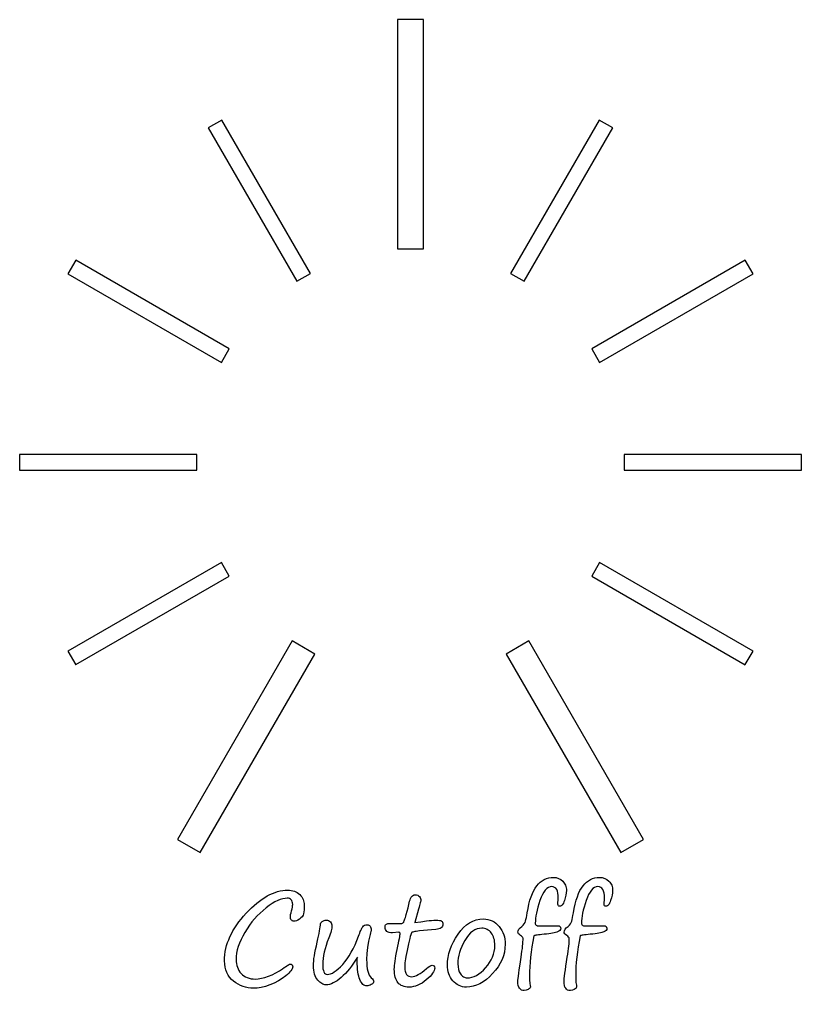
# Model space of a CAD drawing. Extents: x -1 to 112, y -130 to 138.
# Drawn here: x 93.65 to 109.65, y -28.88 to -9.01 of the extents above; entities that cross this region are included whole.
import ezdxf

# ---------------------------------------------------------------- set-up
doc = ezdxf.new("R2010")
doc.units = 0

msp = doc.modelspace()

# ---------------------------------------------------------------- linework, layer by layer
for p, q in [((101.915, -9.00687), (101.382, -9.00687)), ((101.382, -9.00687), (101.382, -13.7002)), ((101.915, -13.7002), (101.915, -9.00687)), ((97.7874, -11.0654), (97.510258, -11.225138)), ((99.6007, -14.206), (97.78742, -11.06543)), ((105.51, -11.0654), (103.69644, -14.20597)), ((105.787, -11.2251), (105.51014, -11.065362)), ((97.5102, -11.2251), (99.32348, -14.36595)), ((103.974, -14.366), (105.78728, -11.22515)), ((101.382, -13.7002), (101.915, -13.7002)), ((94.8006, -13.935), (94.64058, -14.21186)), ((97.9415, -15.7483), (94.80065, -13.93502)), ((108.497, -13.935), (105.35615, -15.74828)), ((108.657, -14.2119), (108.497262, -13.93504)), ((94.6406, -14.2119), (97.78145, -16.02546)), ((99.3235, -14.366), (99.600642, -14.20598)), ((103.697, -14.206), (103.974142, -14.36602)), ((105.516, -16.0255), (108.65657, -14.21194)), ((97.7815, -16.0255), (97.94152, -15.748358)), ((105.356, -15.7483), (105.51602, -16.025442)), ((93.6489, -17.9135), (93.6489, -18.2336)), ((97.2754, -17.9135), (93.6489, -17.9135)), ((97.2754, -18.2336), (97.2754, -17.9135)), ((106.022, -17.9135), (106.022, -18.2336)), ((109.649, -17.9135), (106.022, -17.9135)), ((109.649, -18.2336), (109.649, -17.9135)), ((93.6489, -18.2336), (97.2754, -18.2336)), ((106.022, -18.2336), (109.649, -18.2336)), ((97.7815, -20.1216), (94.64065, -21.93488)), ((97.9415, -20.3988), (97.78148, -20.121658)), ((105.516, -20.1216), (105.35598, -20.398742)), ((108.657, -21.9349), (105.51643, -20.12162)), ((94.8006, -22.212), (97.94145, -20.39872)), ((105.356, -20.3988), (108.49685, -22.21208)), ((99.2312, -21.7275), (96.88452, -25.79206)), ((99.6932, -21.9942), (99.231203, -21.7275)), ((104.067, -21.7275), (103.605003, -21.9942)), ((106.413, -25.792), (104.067, -21.7275)), ((94.6406, -21.9349), (94.80062, -22.212042)), ((97.3466, -26.0587), (99.69328, -21.99414)), ((103.605, -21.9942), (105.95168, -26.05876)), ((108.497, -22.212), (108.656738, -21.934858)), ((96.8846, -25.792), (97.346597, -26.0587)), ((105.951, -26.0587), (106.412997, -25.792)), ((104.344282, -26.633135), (104.386003, -26.609146)), ((104.386003, -26.609146), (104.429937, -26.590322)), ((104.429937, -26.590322), (104.476086, -26.577029)), ((104.476086, -26.577029), (104.52445, -26.568901)), ((104.52445, -26.568901), (104.5754, -26.566361)), ((104.575, -26.5663), (104.627795, -26.571098)), ((104.627795, -26.571098), (104.676899, -26.585491)), ((104.676899, -26.585491), (104.721205, -26.609113)), ((104.721205, -26.609113), (104.761814, -26.642712)), ((105.289285, -26.633135), (105.331006, -26.609146)), ((105.331006, -26.609146), (105.37494, -26.590322)), ((105.37494, -26.590322), (105.421089, -26.577029)), ((105.421089, -26.577029), (105.469453, -26.568901)), ((105.469453, -26.568901), (105.520403, -26.566361)), ((105.52, -26.5663), (105.572795, -26.571098)), ((105.572795, -26.571098), (105.621899, -26.585491)), ((105.621899, -26.585491), (105.666202, -26.609113)), ((105.666202, -26.609113), (105.706814, -26.642712)), ((99.035052, -26.833591), (99.086741, -26.828059)), ((99.086741, -26.828059), (99.138057, -26.826084)), ((99.1379, -26.8262), (99.17519, -26.827611)), ((99.17519, -26.827611), (99.210634, -26.831675)), ((104.170761, -26.835827), (104.200665, -26.783398)), ((104.200665, -26.783398), (104.233155, -26.737249)), ((104.233155, -26.737249), (104.26786, -26.697007)), ((104.26786, -26.697007), (104.30478, -26.662303)), ((104.30478, -26.662303), (104.344282, -26.633135)), ((104.405721, -26.826189), (104.376186, -26.866433)), ((104.436734, -26.795178), (104.405721, -26.826189)), ((104.469223, -26.773024), (104.436734, -26.795178)), ((104.503189, -26.759731), (104.469223, -26.773024)), ((104.539, -26.7553), (104.503189, -26.759731)), ((104.569989, -26.758998), (104.538236, -26.755301)), ((104.597308, -26.770457), (104.569989, -26.758998)), ((104.620196, -26.788914), (104.597308, -26.770457)), ((104.639387, -26.815132), (104.620196, -26.788914)), ((104.654148, -26.849098), (104.639387, -26.815132)), ((104.761814, -26.642712), (104.779904, -26.66227)), ((104.779904, -26.66227), (104.795398, -26.682956)), ((104.795398, -26.682956), (104.808691, -26.705111)), ((104.808691, -26.705111), (104.819387, -26.727999)), ((104.819387, -26.727999), (104.827882, -26.752355)), ((104.827882, -26.752355), (104.833781, -26.777839)), ((104.833781, -26.777839), (104.837478, -26.804425)), ((104.837478, -26.804425), (104.838607, -26.832111)), ((105.115761, -26.835827), (105.145668, -26.783398)), ((105.145668, -26.783398), (105.178158, -26.737249)), ((105.178158, -26.737249), (105.212862, -26.697007)), ((105.212862, -26.697007), (105.249783, -26.662303)), ((105.249783, -26.662303), (105.289285, -26.633135)), ((105.350721, -26.826189), (105.321183, -26.866433)), ((105.381734, -26.795178), (105.350721, -26.826189)), ((105.414223, -26.773024), (105.381734, -26.795178)), ((105.448189, -26.759731), (105.414223, -26.773024)), ((105.484, -26.7553), (105.448189, -26.759731)), ((105.514989, -26.758998), (105.483236, -26.755301)), ((105.542308, -26.770457), (105.514989, -26.758998)), ((105.565196, -26.788914), (105.542308, -26.770457)), ((105.584387, -26.815132), (105.565196, -26.788914)), ((105.599148, -26.849098), (105.584387, -26.815132)), ((105.706814, -26.642712), (105.724904, -26.66227)), ((105.724904, -26.66227), (105.740398, -26.682956)), ((105.740398, -26.682956), (105.753691, -26.705111)), ((105.753691, -26.705111), (105.764387, -26.727999)), ((105.764387, -26.727999), (105.772882, -26.752355)), ((105.772882, -26.752355), (105.778781, -26.777839)), ((105.778781, -26.777839), (105.782478, -26.804425)), ((105.782478, -26.804425), (105.783607, -26.832111)), ((98.559525, -27.049954), (98.613429, -27.011188)), ((98.613429, -27.011188), (98.666961, -26.976116)), ((98.666961, -26.976116), (98.720126, -26.944363)), ((98.720126, -26.944363), (98.773291, -26.916677)), ((98.773291, -26.916677), (98.826086, -26.892688)), ((98.826086, -26.892688), (98.878882, -26.872368)), ((98.878882, -26.872368), (98.931307, -26.855745)), ((98.931307, -26.855745), (98.983363, -26.842819)), ((98.984359, -27.019286), (98.931933, -27.041073)), ((98.983363, -26.842819), (99.035052, -26.833591)), ((99.034199, -27.003792), (98.984359, -27.019286)), ((99.081827, -26.994563), (99.034199, -27.003792)), ((99.1265, -26.9916), (99.081827, -26.994563)), ((99.152538, -26.993446), (99.126319, -26.99147)), ((99.175426, -26.999344), (99.152538, -26.993446)), ((99.194617, -27.009307), (99.175426, -26.999344)), ((99.210506, -27.023333), (99.194617, -27.009307)), ((99.222698, -27.041057), (99.210506, -27.023333)), ((99.210634, -26.831675), (99.24423, -26.839069)), ((99.24423, -26.839069), (99.27598, -26.849032)), ((99.27598, -26.849032), (99.305517, -26.861958)), ((99.305517, -26.861958), (99.333203, -26.877452)), ((99.333203, -26.877452), (99.359055, -26.896276)), ((99.359055, -26.896276), (99.383044, -26.917696)), ((99.383044, -26.917696), (99.404464, -26.940951)), ((99.404464, -26.940951), (99.423289, -26.965307)), ((99.423289, -26.965307), (99.439178, -26.990792)), ((99.439178, -26.990792), (99.452104, -27.016643)), ((99.452104, -27.016643), (99.462066, -27.043962)), ((101.631, -27.054), (101.639495, -27.02262)), ((101.639495, -27.02262), (101.649457, -26.995667)), ((101.649457, -26.995667), (101.661649, -26.972779)), ((101.661649, -26.972779), (101.675309, -26.953955)), ((101.675309, -26.953955), (101.690803, -26.939562)), ((101.690803, -26.939562), (101.70816, -26.929233)), ((101.70816, -26.929233), (101.727351, -26.922967)), ((101.727351, -26.922967), (101.748404, -26.920709)), ((101.748, -26.9207), (101.773485, -26.92324)), ((101.773485, -26.92324), (101.795639, -26.930267)), ((101.795639, -26.930267), (101.815197, -26.942459)), ((101.815197, -26.942459), (101.831453, -26.959449)), ((101.831453, -26.959449), (101.844379, -26.97864)), ((101.844379, -26.97864), (101.853974, -26.996731)), ((101.853974, -26.996731), (101.859506, -27.014821)), ((101.859506, -27.014821), (101.861481, -27.031811)), ((104.093235, -27.034824), (104.116857, -26.961723)), ((104.116857, -26.961723), (104.142708, -26.895635)), ((104.142708, -26.895635), (104.170761, -26.835827)), ((104.321915, -26.97313), (104.297192, -27.039585)), ((104.348133, -26.915168), (104.321915, -26.97313)), ((104.376186, -26.866433), (104.348133, -26.915168)), ((104.664477, -26.890449), (104.654148, -26.849098)), ((104.664, -27.1159), (104.673031, -26.995391)), ((104.670742, -26.939183), (104.664477, -26.890449)), ((104.673, -26.9953), (104.670742, -26.939183)), ((104.815773, -26.983842), (104.797683, -27.040699)), ((104.828699, -26.930308), (104.815773, -26.983842)), ((104.83646, -26.879728), (104.828699, -26.930308)), ((104.839, -26.8321), (104.83646, -26.879728)), ((105.038235, -27.034824), (105.061857, -26.961723)), ((105.061857, -26.961723), (105.087708, -26.895635)), ((105.087708, -26.895635), (105.115761, -26.835827)), ((105.266912, -26.97313), (105.242189, -27.039585)), ((105.29313, -26.915168), (105.266912, -26.97313)), ((105.321183, -26.866433), (105.29313, -26.915168)), ((105.609477, -26.890449), (105.599148, -26.849098)), ((105.609, -27.1159), (105.618031, -26.995391)), ((105.615742, -26.939183), (105.609477, -26.890449)), ((105.618, -26.9953), (105.615742, -26.939183)), ((105.760773, -26.983842), (105.742683, -27.040699)), ((105.773699, -26.930308), (105.760773, -26.983842)), ((105.78146, -26.879728), (105.773699, -26.930308)), ((105.784, -26.8321), (105.78146, -26.879728)), ((98.341328, -27.242308), (98.396338, -27.188773)), ((98.396338, -27.188773), (98.450979, -27.138563)), ((98.450979, -27.138563), (98.505253, -27.092411)), ((98.505253, -27.092411), (98.559525, -27.049954)), ((98.695646, -27.189119), (98.632882, -27.240068)), ((98.758409, -27.14297), (98.695646, -27.189119)), ((98.818957, -27.102725), (98.758409, -27.14297)), ((98.876553, -27.068759), (98.818957, -27.102725)), ((98.931933, -27.041073), (98.876553, -27.068759)), ((99.2151, -27.2523), (99.225429, -27.210209)), ((99.23156, -27.062844), (99.222698, -27.041057)), ((99.225429, -27.210209), (99.232824, -27.174028)), ((99.236724, -27.088696), (99.23156, -27.062844)), ((99.232824, -27.174028), (99.237254, -27.143385)), ((99.2387, -27.1186), (99.236724, -27.088696)), ((99.237254, -27.143385), (99.238666, -27.118634)), ((99.462066, -27.043962), (99.469093, -27.072015)), ((99.469093, -27.072015), (99.473524, -27.101183)), ((99.474153, -27.184735), (99.471613, -27.23236)), ((99.473524, -27.101183), (99.474935, -27.131087)), ((99.475, -27.1312), (99.474153, -27.184735)), ((101.562507, -27.325738), (101.598688, -27.188764)), ((101.598688, -27.188764), (101.630807, -27.054006)), ((101.813, -27.2164), (101.73426, -27.487898)), ((101.823549, -27.177297), (101.812119, -27.21643)), ((101.833512, -27.142592), (101.823549, -27.177297)), ((101.84164, -27.112318), (101.833512, -27.142592)), ((101.848667, -27.086833), (101.84164, -27.112318)), ((101.853832, -27.066146), (101.848667, -27.086833)), ((101.857896, -27.050286), (101.853832, -27.066146)), ((101.860153, -27.038827), (101.857896, -27.050286)), ((101.861, -27.0318), (101.860153, -27.038827)), ((104.036, -27.294), (104.05299, -27.200963)), ((104.05299, -27.200963), (104.072181, -27.114202)), ((104.072181, -27.114202), (104.093235, -27.034824)), ((104.255113, -27.175083), (104.238857, -27.237846)), ((104.274671, -27.108995), (104.255113, -27.175083)), ((104.297192, -27.039585), (104.274671, -27.108995)), ((104.667057, -27.13414), (104.664517, -27.11605)), ((104.674451, -27.146699), (104.667057, -27.13414)), ((104.686643, -27.15446), (104.674451, -27.146699)), ((104.704, -27.157), (104.686643, -27.15446)), ((104.717221, -27.15514), (104.704295, -27.157115)), ((104.72978, -27.149608), (104.717221, -27.15514)), ((104.741972, -27.140747), (104.72978, -27.149608)), ((104.753797, -27.127821), (104.741972, -27.140747)), ((104.765227, -27.111565), (104.753797, -27.127821)), ((104.776657, -27.09164), (104.765227, -27.111565)), ((104.787353, -27.068018), (104.776657, -27.09164)), ((104.797683, -27.040699), (104.787353, -27.068018)), ((104.981, -27.294), (104.99799, -27.200963)), ((104.99799, -27.200963), (105.017181, -27.114202)), ((105.017181, -27.114202), (105.038235, -27.034824)), ((105.20011, -27.175083), (105.183854, -27.237846)), ((105.219668, -27.108995), (105.20011, -27.175083)), ((105.242189, -27.039585), (105.219668, -27.108995)), ((105.612057, -27.13414), (105.609517, -27.11605)), ((105.619451, -27.146699), (105.612057, -27.13414)), ((105.631643, -27.15446), (105.619451, -27.146699)), ((105.649, -27.157), (105.631643, -27.15446)), ((105.662193, -27.15514), (105.649267, -27.157115)), ((105.674752, -27.149608), (105.662193, -27.15514)), ((105.686944, -27.140747), (105.674752, -27.149608)), ((105.698769, -27.127821), (105.686944, -27.140747)), ((105.710227, -27.111565), (105.698769, -27.127821)), ((105.721657, -27.09164), (105.710227, -27.111565)), ((105.732353, -27.068018), (105.721657, -27.09164)), ((105.742683, -27.040699), (105.732353, -27.068018)), ((98.136423, -27.477856), (98.182942, -27.418044)), ((98.182942, -27.418044), (98.232785, -27.358603)), ((98.232785, -27.358603), (98.286317, -27.299531)), ((98.286317, -27.299531), (98.341328, -27.242308)), ((98.458622, -27.41322), (98.405087, -27.477462)), ((98.513999, -27.352302), (98.458622, -27.41322)), ((98.572334, -27.294339), (98.513999, -27.352302)), ((98.632882, -27.240068), (98.572334, -27.294339)), ((99.1914, -27.3719), (99.192811, -27.353443)), ((99.192909, -27.39229), (99.191498, -27.37197)), ((99.192811, -27.353443), (99.197242, -27.327591)), ((99.196973, -27.410013), (99.192909, -27.39229)), ((99.204001, -27.425874), (99.196973, -27.410013)), ((99.197242, -27.327591), (99.204636, -27.293623)), ((99.213596, -27.439534), (99.204001, -27.425874)), ((99.204636, -27.293623), (99.214966, -27.252275)), ((99.377492, -27.419541), (99.344636, -27.439099)), ((99.408875, -27.395919), (99.377492, -27.419541)), ((99.433231, -27.369333), (99.408875, -27.395919)), ((99.450588, -27.340905), (99.433231, -27.369333)), ((99.460917, -27.309522), (99.450588, -27.340905)), ((99.467182, -27.273711), (99.460917, -27.309522)), ((99.471613, -27.23236), (99.467182, -27.273711)), ((101.528894, -27.435031), (101.536288, -27.412876)), ((101.536288, -27.412876), (101.544416, -27.387392)), ((101.544416, -27.387392), (101.553278, -27.358224)), ((101.553278, -27.358224), (101.562507, -27.325738)), ((102.993504, -27.4365), (103.064759, -27.42174)), ((103.064759, -27.42174), (103.138966, -27.416942)), ((103.139, -27.4169), (103.187734, -27.419158)), ((103.187734, -27.419158), (103.233886, -27.426552)), ((103.233886, -27.426552), (103.277819, -27.438377)), ((104.003059, -27.459746), (104.010453, -27.426887)), ((104.010453, -27.426887), (104.018581, -27.388491)), ((104.018581, -27.388491), (104.027076, -27.344185)), ((104.027076, -27.344185), (104.035938, -27.293975)), ((104.207107, -27.4062), (104.202676, -27.455674)), ((104.214868, -27.353405), (104.207107, -27.4062)), ((104.225197, -27.296918), (104.214868, -27.353405)), ((104.238857, -27.237846), (104.225197, -27.296918)), ((104.948059, -27.459746), (104.955453, -27.426887)), ((104.955453, -27.426887), (104.963581, -27.388491)), ((104.963581, -27.388491), (104.972076, -27.344185)), ((104.972076, -27.344185), (104.980938, -27.293975)), ((105.152104, -27.4062), (105.147673, -27.455674)), ((105.159865, -27.353405), (105.152104, -27.4062)), ((105.170195, -27.296918), (105.159865, -27.353405)), ((105.183854, -27.237846), (105.170195, -27.296918)), ((98.017173, -27.658023), (98.053354, -27.597845)), ((98.053354, -27.597845), (98.093229, -27.537664)), ((98.093229, -27.537664), (98.136423, -27.477856)), ((98.306143, -27.615912), (98.259991, -27.690119)), ((98.354507, -27.545026), (98.306143, -27.615912)), ((98.405087, -27.477462), (98.354507, -27.545026)), ((99.225421, -27.45023), (99.213596, -27.439534)), ((99.23798, -27.457991), (99.225421, -27.45023)), ((99.25164, -27.462789), (99.23798, -27.457991)), ((99.2664, -27.4642), (99.25164, -27.462789)), ((99.28888, -27.461253), (99.266359, -27.464216)), ((99.315099, -27.453125), (99.28888, -27.461253)), ((99.344636, -27.439099), (99.315099, -27.453125)), ((99.789545, -27.662414), (99.796572, -27.618477)), ((99.796572, -27.618477), (99.801737, -27.578975)), ((99.801737, -27.578975), (99.8047, -27.54464)), ((99.8047, -27.54464), (99.805829, -27.515472)), ((99.8058, -27.5155), (99.815762, -27.497777)), ((99.815762, -27.497777), (99.827192, -27.482649)), ((99.827192, -27.482649), (99.839751, -27.469724)), ((99.839751, -27.469724), (99.853778, -27.459394)), ((99.853778, -27.459394), (99.869272, -27.451266)), ((99.869272, -27.451266), (99.885895, -27.445368)), ((99.885895, -27.445368), (99.903985, -27.441671)), ((99.903985, -27.441671), (99.923176, -27.440542)), ((99.9232, -27.4405), (99.949051, -27.442758)), ((99.949051, -27.442758), (99.97194, -27.449785)), ((99.97194, -27.449785), (99.99226, -27.46161)), ((99.99226, -27.46161), (100.009616, -27.477866)), ((100.009616, -27.477866), (100.02401, -27.496324)), ((100.02401, -27.496324), (100.033972, -27.515515)), ((100.037908, -27.60334), (100.032743, -27.631026)), ((100.033972, -27.515515), (100.040237, -27.534706)), ((100.040871, -27.577855), (100.037908, -27.60334)), ((100.040237, -27.534706), (100.042213, -27.554631)), ((100.042, -27.5546), (100.040871, -27.577855)), ((100.643968, -27.627005), (100.653564, -27.607814)), ((100.653564, -27.607814), (100.662793, -27.591925)), ((100.662793, -27.591925), (100.671287, -27.579366)), ((100.671287, -27.579366), (100.689378, -27.559808)), ((100.689378, -27.559808), (100.710432, -27.546148)), ((100.710432, -27.546148), (100.734054, -27.537653)), ((100.734054, -27.537653), (100.760639, -27.535113)), ((100.761, -27.5351), (100.780925, -27.537076)), ((100.780925, -27.537076), (100.797915, -27.54224)), ((100.797915, -27.54224), (100.812675, -27.550735)), ((100.812675, -27.550735), (100.8245, -27.562927)), ((100.8245, -27.562927), (100.833729, -27.578788)), ((100.833729, -27.578788), (100.840389, -27.597612)), ((100.840389, -27.597612), (100.844086, -27.620133)), ((100.844086, -27.620133), (100.845497, -27.646352)), ((101.129, -27.5801), (101.130129, -27.563844)), ((101.131958, -27.608072), (101.129418, -27.580019)), ((101.130129, -27.563844), (101.133459, -27.550185)), ((101.138985, -27.632795), (101.131958, -27.608072)), ((101.133459, -27.550185), (101.139358, -27.538359)), ((101.139358, -27.538359), (101.147486, -27.528397)), ((101.147486, -27.528397), (101.157448, -27.521003)), ((101.157448, -27.521003), (101.170007, -27.515838)), ((101.170007, -27.515838), (101.185134, -27.512508)), ((101.185134, -27.512508), (101.202124, -27.511379)), ((101.202, -27.5113), (101.458, -27.5113)), ((101.458, -27.5114), (101.470559, -27.509989)), ((101.470559, -27.509989), (101.482751, -27.505558)), ((101.482751, -27.505558), (101.493814, -27.497797)), ((101.493814, -27.497797), (101.504143, -27.487468)), ((101.504143, -27.487468), (101.509308, -27.479706)), ((101.509308, -27.479706), (101.515206, -27.468248)), ((101.515206, -27.468248), (101.521867, -27.453488)), ((101.521867, -27.453488), (101.528894, -27.435031)), ((101.734, -27.4878), (101.859527, -27.473407)), ((101.859527, -27.473407), (101.976931, -27.456784)), ((101.977, -27.4568), (102.031271, -27.449773)), ((102.031271, -27.449773), (102.080375, -27.444608)), ((102.080375, -27.444608), (102.125048, -27.441645)), ((102.125048, -27.441645), (102.164923, -27.440516)), ((102.165, -27.4405), (102.208194, -27.441629)), ((102.201813, -27.625941), (102.168587, -27.629638)), ((102.230611, -27.619281), (102.201813, -27.625941)), ((102.208194, -27.441629), (102.242899, -27.444959)), ((102.2546, -27.610052), (102.230611, -27.619281)), ((102.242899, -27.444959), (102.268383, -27.450491)), ((102.274525, -27.597493), (102.2546, -27.610052)), ((102.268383, -27.450491), (102.285373, -27.458252)), ((102.290019, -27.582366), (102.274525, -27.597493)), ((102.285373, -27.458252), (102.296465, -27.468581)), ((102.301082, -27.564276), (102.290019, -27.582366)), ((102.296465, -27.468581), (102.304226, -27.482241)), ((102.307742, -27.543589), (102.301082, -27.564276)), ((102.304226, -27.482241), (102.309023, -27.49923)), ((102.31, -27.5196), (102.307742, -27.543589)), ((102.309023, -27.49923), (102.310435, -27.51955)), ((102.676362, -27.655792), (102.734325, -27.592289)), ((102.734325, -27.592289), (102.795243, -27.538758)), ((102.795243, -27.538758), (102.858745, -27.494821)), ((102.858745, -27.494821), (102.924833, -27.460856)), ((102.924833, -27.460856), (102.993504, -27.4365)), ((103.010902, -27.621394), (102.964753, -27.640952)), ((103.058529, -27.609964), (103.010902, -27.621394)), ((103.108, -27.6059), (103.058529, -27.609964)), ((103.138034, -27.607404), (103.108497, -27.605993)), ((103.166087, -27.611835), (103.138034, -27.607404)), ((103.192672, -27.619596), (103.166087, -27.611835)), ((103.21779, -27.629925), (103.192672, -27.619596)), ((103.277819, -27.438377), (103.319537, -27.455367)), ((103.319537, -27.455367), (103.358673, -27.476787)), ((103.358673, -27.476787), (103.395594, -27.503006)), ((103.395594, -27.503006), (103.430298, -27.534389)), ((103.430298, -27.534389), (103.462418, -27.5702)), ((103.462418, -27.5702), (103.491586, -27.609336)), ((103.491586, -27.609336), (103.516703, -27.650317)), ((103.866292, -27.628453), (103.89141, -27.598918)), ((103.89141, -27.598918), (103.926481, -27.568275)), ((103.927, -27.5683), (103.955053, -27.543182)), ((103.955053, -27.543182), (103.97684, -27.516597)), ((103.97684, -27.516597), (103.993096, -27.488911)), ((103.993096, -27.488911), (104.003059, -27.459746)), ((104.201, -27.5018), (104.202129, -27.515093)), ((104.202676, -27.455674), (104.201265, -27.501822)), ((104.202129, -27.515093), (104.205826, -27.526551)), ((104.205826, -27.526551), (104.211724, -27.536513)), ((104.211724, -27.536513), (104.219852, -27.544274)), ((104.219852, -27.544274), (104.230549, -27.55054)), ((104.230549, -27.55054), (104.243474, -27.554971)), ((104.243474, -27.554971), (104.258602, -27.557934)), ((104.258602, -27.557934), (104.276325, -27.558781)), ((104.276, -27.5587), (104.353899, -27.5587)), ((104.353899, -27.5587), (104.422939, -27.5587)), ((104.422939, -27.5587), (104.483856, -27.558418)), ((104.483856, -27.558418), (104.536652, -27.558136)), ((104.536652, -27.558136), (104.580588, -27.557853)), ((104.580588, -27.557853), (104.616029, -27.557571)), ((104.616029, -27.557571), (104.643349, -27.557289)), ((104.643349, -27.557289), (104.662173, -27.556442)), ((104.662173, -27.556442), (104.687657, -27.5587)), ((104.687657, -27.5587), (104.706115, -27.567195)), ((104.706115, -27.567195), (104.716811, -27.583056)), ((104.716811, -27.583056), (104.720508, -27.60521)), ((104.721, -27.6048), (104.716936, -27.628789)), ((104.811292, -27.628453), (104.83641, -27.598918)), ((104.83641, -27.598918), (104.871481, -27.568275)), ((104.872, -27.5683), (104.900053, -27.543182)), ((104.900053, -27.543182), (104.92184, -27.516597)), ((104.92184, -27.516597), (104.938096, -27.488911)), ((104.938096, -27.488911), (104.948059, -27.459746)), ((105.146, -27.5018), (105.147129, -27.515093)), ((105.147673, -27.455674), (105.146262, -27.501822)), ((105.147129, -27.515093), (105.150826, -27.526551)), ((105.150826, -27.526551), (105.156724, -27.536513)), ((105.156724, -27.536513), (105.164852, -27.544274)), ((105.164852, -27.544274), (105.175549, -27.55054)), ((105.175549, -27.55054), (105.188474, -27.554971)), ((105.188474, -27.554971), (105.203602, -27.557934)), ((105.203602, -27.557934), (105.221325, -27.558781)), ((105.221, -27.5587), (105.298899, -27.5587)), ((105.298899, -27.5587), (105.367939, -27.5587)), ((105.367939, -27.5587), (105.428856, -27.558418)), ((105.428856, -27.558418), (105.481652, -27.558136)), ((105.481652, -27.558136), (105.525588, -27.557853)), ((105.525588, -27.557853), (105.561029, -27.557571)), ((105.561029, -27.557571), (105.588349, -27.557289)), ((105.588349, -27.557289), (105.607173, -27.556442)), ((105.607173, -27.556442), (105.632657, -27.5587)), ((105.632657, -27.5587), (105.651115, -27.567195)), ((105.651115, -27.567195), (105.661811, -27.583056)), ((105.661811, -27.583056), (105.665508, -27.60521)), ((105.666, -27.6048), (105.661936, -27.628789)), ((97.929295, -27.840037), (97.955146, -27.779119)), ((97.955146, -27.779119), (97.984314, -27.718571)), ((97.984314, -27.718571), (98.017173, -27.658023)), ((98.217903, -27.765066), (98.181722, -27.838907)), ((98.259991, -27.690119), (98.217903, -27.765066)), ((99.7412, -27.8891), (99.756327, -27.824861)), ((99.756327, -27.824861), (99.76962, -27.765789)), ((99.76962, -27.765789), (99.780683, -27.711884)), ((99.780683, -27.711884), (99.789545, -27.662414)), ((99.9767, -27.8046), (99.947532, -27.881762)), ((99.991764, -27.765044), (99.976637, -27.80455)), ((100.005057, -27.728124), (99.991764, -27.765044)), ((100.016487, -27.693422), (100.005057, -27.728124)), ((100.025716, -27.66093), (100.016487, -27.693422)), ((100.032743, -27.631026), (100.025716, -27.66093)), ((100.551533, -27.860342), (100.586235, -27.770996)), ((100.586, -27.771), (100.598926, -27.735928)), ((100.598926, -27.735928), (100.611118, -27.703806)), ((100.611118, -27.703806), (100.622576, -27.675011)), ((100.622576, -27.675011), (100.633639, -27.649526)), ((100.633639, -27.649526), (100.643968, -27.627005)), ((100.823, -27.7359), (100.79162, -27.869179)), ((100.832131, -27.701572), (100.822168, -27.735907)), ((100.839525, -27.675354), (100.832131, -27.701572)), ((100.843589, -27.656896), (100.839525, -27.675354)), ((100.845, -27.6462), (100.843589, -27.656896)), ((101.151177, -27.653482), (101.138985, -27.632795)), ((101.1678, -27.670105), (101.151177, -27.653482)), ((101.189587, -27.683397), (101.1678, -27.670105)), ((101.215806, -27.692993), (101.189587, -27.683397)), ((101.247186, -27.698524), (101.215806, -27.692993)), ((101.283, -27.7005), (101.247186, -27.698524)), ((101.407, -27.6891), (101.282258, -27.700389)), ((101.419631, -27.69011), (101.407072, -27.688981)), ((101.413447, -27.86293), (101.421942, -27.818257)), ((101.42886, -27.693807), (101.419631, -27.69011)), ((101.421942, -27.818257), (101.428207, -27.7806)), ((101.428207, -27.7806), (101.432638, -27.749587)), ((101.434024, -27.699705), (101.42886, -27.693807)), ((101.432638, -27.749587), (101.435601, -27.725598)), ((101.436, -27.7082), (101.434024, -27.699705)), ((101.435601, -27.725598), (101.436448, -27.708241)), ((101.635143, -27.817916), (101.623318, -27.868495)), ((101.645473, -27.776197), (101.635143, -27.817916)), ((101.653967, -27.742969), (101.645473, -27.776197)), ((101.660995, -27.718218), (101.653967, -27.742969)), ((101.666526, -27.702357), (101.660995, -27.718218)), ((101.670223, -27.694596), (101.666526, -27.702357)), ((101.675388, -27.691266), (101.670223, -27.694596)), ((101.684984, -27.687568), (101.675388, -27.691266)), ((101.69901, -27.683504), (101.684984, -27.687568)), ((101.7171, -27.67944), (101.69901, -27.683504)), ((101.739989, -27.675376), (101.7171, -27.67944)), ((101.766941, -27.670946), (101.739989, -27.675376)), ((101.798694, -27.666148), (101.766941, -27.670946)), ((101.834505, -27.66135), (101.798694, -27.666148)), ((101.912776, -27.651754), (101.834505, -27.66135)), ((101.994736, -27.64326), (101.912776, -27.651754)), ((102.080021, -27.635865), (101.994736, -27.64326)), ((102.169, -27.6296), (102.080021, -27.635865)), ((102.526468, -27.885433), (102.570402, -27.806795)), ((102.570402, -27.806795), (102.620982, -27.728893)), ((102.620982, -27.728893), (102.676362, -27.655792)), ((102.798614, -27.79712), (102.761694, -27.855825)), ((102.837747, -27.74654), (102.798614, -27.79712)), ((102.878359, -27.703346), (102.837747, -27.74654)), ((102.920816, -27.668271), (102.878359, -27.703346)), ((102.964753, -27.640952), (102.920816, -27.668271)), ((103.241045, -27.643584), (103.21779, -27.629925)), ((103.262833, -27.660207), (103.241045, -27.643584)), ((103.283153, -27.680132), (103.262833, -27.660207)), ((103.301977, -27.702654), (103.283153, -27.680132)), ((103.318967, -27.727771), (103.301977, -27.702654)), ((103.33336, -27.754724), (103.318967, -27.727771)), ((103.345919, -27.783522), (103.33336, -27.754724)), ((103.355881, -27.814165), (103.345919, -27.783522)), ((103.364009, -27.846655), (103.355881, -27.814165)), ((103.516703, -27.650317), (103.538124, -27.693144)), ((103.538124, -27.693144), (103.555481, -27.737817)), ((103.555481, -27.737817), (103.56914, -27.784336)), ((103.56914, -27.784336), (103.578736, -27.8327)), ((103.846, -27.6842), (103.851165, -27.656881)), ((103.849793, -27.701197), (103.846462, -27.684207)), ((103.859755, -27.718187), (103.849793, -27.701197)), ((103.851165, -27.656881), (103.866292, -27.628453)), ((103.876745, -27.735543), (103.859755, -27.718187)), ((103.9, -27.7529), (103.876745, -27.735543)), ((103.922451, -27.770255), (103.899563, -27.752898)), ((103.939074, -27.785749), (103.922451, -27.770255)), ((103.94867, -27.799408), (103.939074, -27.785749)), ((103.952, -27.8116), (103.94867, -27.799408)), ((103.952019, -27.846306), (103.952866, -27.811601)), ((104.174, -27.7603), (104.152579, -27.874749)), ((104.18349, -27.75738), (104.174995, -27.760344)), ((104.196782, -27.75405), (104.18349, -27.75738)), ((104.21524, -27.75072), (104.196782, -27.75405)), ((104.238495, -27.747023), (104.21524, -27.75072)), ((104.266548, -27.742959), (104.238495, -27.747023)), ((104.299777, -27.738895), (104.266548, -27.742959)), ((104.337803, -27.734831), (104.299777, -27.738895)), ((104.381, -27.7304), (104.337803, -27.734831)), ((104.431895, -27.725083), (104.380945, -27.730248)), ((104.478413, -27.719552), (104.431895, -27.725083)), ((104.519764, -27.713653), (104.478413, -27.719552)), ((104.556685, -27.707755), (104.519764, -27.713653)), ((104.589174, -27.701856), (104.556685, -27.707755)), ((104.616493, -27.695591), (104.589174, -27.701856)), ((104.639381, -27.689326), (104.616493, -27.695591)), ((104.657472, -27.682693), (104.639381, -27.689326)), ((104.685158, -27.667566), (104.657472, -27.682693)), ((104.705111, -27.649843), (104.685158, -27.667566)), ((104.716936, -27.628789), (104.705111, -27.649843)), ((104.791, -27.6842), (104.796165, -27.656881)), ((104.794793, -27.701197), (104.791462, -27.684207)), ((104.804755, -27.718187), (104.794793, -27.701197)), ((104.796165, -27.656881), (104.811292, -27.628453)), ((104.821745, -27.735543), (104.804755, -27.718187)), ((104.845, -27.7529), (104.821745, -27.735543)), ((104.867451, -27.770255), (104.844563, -27.752898)), ((104.884074, -27.785749), (104.867451, -27.770255)), ((104.89367, -27.799408), (104.884074, -27.785749)), ((104.897, -27.8116), (104.89367, -27.799408)), ((104.897019, -27.846306), (104.897866, -27.811601)), ((105.12, -27.7603), (105.098579, -27.874749)), ((105.12849, -27.75738), (105.119995, -27.760344)), ((105.141782, -27.75405), (105.12849, -27.75738)), ((105.16024, -27.75072), (105.141782, -27.75405)), ((105.183495, -27.747023), (105.16024, -27.75072)), ((105.211548, -27.742959), (105.183495, -27.747023)), ((105.244777, -27.738895), (105.211548, -27.742959)), ((105.282803, -27.734831), (105.244777, -27.738895)), ((105.326, -27.7304), (105.282803, -27.734831)), ((105.376895, -27.725083), (105.325945, -27.730248)), ((105.423413, -27.719552), (105.376895, -27.725083)), ((105.464764, -27.713653), (105.423413, -27.719552)), ((105.501685, -27.707755), (105.464764, -27.713653)), ((105.534174, -27.701856), (105.501685, -27.707755)), ((105.561493, -27.695591), (105.534174, -27.701856)), ((105.584381, -27.689326), (105.561493, -27.695591)), ((105.602472, -27.682693), (105.584381, -27.689326)), ((105.630158, -27.667566), (105.602472, -27.682693)), ((105.650111, -27.649843), (105.630158, -27.667566)), ((105.661936, -27.628789), (105.650111, -27.649843)), ((97.872427, -28.023899), (97.887949, -27.962242)), ((97.887949, -27.962242), (97.906773, -27.900954)), ((97.906773, -27.900954), (97.929295, -27.840037)), ((98.125591, -27.981417), (98.106033, -28.050827)), ((98.150709, -27.910899), (98.125591, -27.981417)), ((98.181722, -27.838907), (98.150709, -27.910899)), ((99.707575, -28.038653), (99.723069, -27.966289)), ((99.723069, -27.966289), (99.74116, -27.889127)), ((99.922415, -27.95634), (99.901361, -28.028334)), ((99.947532, -27.881762), (99.922415, -27.95634)), ((100.477322, -28.024268), (100.515349, -27.94489)), ((100.515349, -27.94489), (100.551533, -27.860342)), ((100.769465, -27.998767), (100.755806, -28.124294)), ((100.79162, -27.869179), (100.769465, -27.998767)), ((101.378, -28.0383), (101.39166, -27.972952)), ((101.39166, -27.972952), (101.403485, -27.914619)), ((101.403485, -27.914619), (101.413447, -27.86293)), ((101.594532, -27.994761), (101.579405, -28.063435)), ((101.609659, -27.9272), (101.594532, -27.994761)), ((101.623318, -27.868495), (101.609659, -27.9272)), ((102.458904, -28.042713), (102.489548, -27.964072)), ((102.489548, -27.964072), (102.526468, -27.885433)), ((102.698561, -27.979136), (102.673838, -28.040053)), ((102.727728, -27.917849), (102.698561, -27.979136)), ((102.761694, -27.855825), (102.727728, -27.917849)), ((103.362116, -28.078895), (103.370978, -28.017608)), ((103.369541, -27.88099), (103.364009, -27.846655)), ((103.372871, -27.917171), (103.369541, -27.88099)), ((103.370978, -28.017608), (103.373941, -27.955214)), ((103.374, -27.9552), (103.372871, -27.917171)), ((103.581936, -28.015014), (103.570111, -28.093656)), ((103.578736, -27.8327), (103.584634, -27.882911)), ((103.586, -27.9349), (103.581936, -28.015014)), ((103.584634, -27.882911), (103.58661, -27.934969)), ((103.929724, -28.076317), (103.936751, -28.022782)), ((103.936751, -28.022782), (103.942649, -27.972942)), ((103.942649, -27.972942), (103.94708, -27.926793)), ((103.94708, -27.926793), (103.950044, -27.884702)), ((103.950044, -27.884702), (103.952019, -27.846306)), ((104.133755, -27.98588), (104.117866, -28.093686)), ((104.152579, -27.874749), (104.133755, -27.98588)), ((104.874724, -28.076317), (104.881751, -28.022782)), ((104.881751, -28.022782), (104.887649, -27.972942)), ((104.887649, -27.972942), (104.89208, -27.926793)), ((104.89208, -27.926793), (104.895044, -27.884702)), ((104.895044, -27.884702), (104.897019, -27.846306)), ((105.079755, -27.98588), (105.063866, -28.093686)), ((105.098579, -27.874749), (105.079755, -27.98588)), ((97.8446, -28.272), (97.846576, -28.209604)), ((97.846576, -28.209604), (97.85174, -28.14758)), ((97.85174, -28.14758), (97.860235, -28.085556)), ((97.860235, -28.085556), (97.872427, -28.023899)), ((98.083879, -28.184476), (98.080915, -28.249085)), ((98.092006, -28.118388), (98.083879, -28.184476)), ((98.106033, -28.050827), (98.092006, -28.118388)), ((99.674724, -28.226943), (99.683219, -28.168981)), ((99.683219, -28.168981), (99.694282, -28.106214)), ((99.694282, -28.106214), (99.707575, -28.038653)), ((99.870345, -28.163459), (99.860749, -28.226962)), ((99.884004, -28.097374), (99.870345, -28.163459)), ((99.901361, -28.028334), (99.884004, -28.097374)), ((100.352902, -28.232124), (100.396099, -28.167885)), ((100.396099, -28.167885), (100.43745, -28.098475)), ((100.43745, -28.098475), (100.477322, -28.024268)), ((100.562, -28.1948), (100.521755, -28.260885)), ((100.56, -28.2358), (100.560282, -28.21548)), ((100.560282, -28.21548), (100.561411, -28.194793)), ((100.755806, -28.124294), (100.751375, -28.246499)), ((101.341255, -28.225051), (101.351584, -28.167455)), ((101.351584, -28.167455), (101.363776, -28.105061)), ((101.363776, -28.105061), (101.377803, -28.038237)), ((101.555783, -28.181575), (101.546554, -28.231419)), ((101.566479, -28.125458), (101.555783, -28.181575)), ((101.579405, -28.063435), (101.566479, -28.125458)), ((102.40833, -28.281583), (102.41866, -28.201835)), ((102.41866, -28.201835), (102.435282, -28.122091)), ((102.435282, -28.122091), (102.458904, -28.042713)), ((102.626199, -28.217269), (102.619567, -28.275232)), ((102.637657, -28.158934), (102.626199, -28.217269)), ((102.653547, -28.099862), (102.637657, -28.158934)), ((102.673838, -28.040053), (102.653547, -28.099862)), ((103.30045, -28.253525), (103.327036, -28.196669)), ((103.327036, -28.196669), (103.347356, -28.138336)), ((103.347356, -28.138336), (103.362116, -28.078895)), ((103.549791, -28.170818), (103.522105, -28.246501)), ((103.570111, -28.093656), (103.549791, -28.170818)), ((103.896236, -28.293407), (103.911363, -28.195202)), ((103.912, -28.1952), (103.921596, -28.133913)), ((103.921596, -28.133913), (103.929724, -28.076317)), ((104.10494, -28.198537), (104.094978, -28.300436)), ((104.117866, -28.093686), (104.10494, -28.198537)), ((104.841264, -28.293407), (104.856391, -28.195202)), ((104.857, -28.1952), (104.866596, -28.133913)), ((104.866596, -28.133913), (104.874724, -28.076317)), ((105.05094, -28.198537), (105.040978, -28.300436)), ((105.063866, -28.093686), (105.05094, -28.198537)), ((97.84754, -28.338341), (97.844577, -28.271886)), ((97.856035, -28.400734), (97.84754, -28.338341)), ((97.870428, -28.45907), (97.856035, -28.400734)), ((98.0809, -28.2491), (98.082311, -28.290821)), ((98.082311, -28.290821), (98.087109, -28.331063)), ((98.087109, -28.331063), (98.095237, -28.369089)), ((98.095237, -28.369089), (98.106695, -28.40564)), ((98.106695, -28.40564), (98.121088, -28.439975)), ((99.0338, -28.4348), (99.064811, -28.412279)), ((99.064811, -28.412279), (99.092864, -28.392721)), ((99.092864, -28.392721), (99.117219, -28.376098)), ((99.117219, -28.376098), (99.138273, -28.362438)), ((99.138273, -28.362438), (99.155997, -28.352109)), ((99.155997, -28.352109), (99.17039, -28.344348)), ((99.17039, -28.344348), (99.181453, -28.339917)), ((99.181453, -28.339917), (99.189214, -28.338506)), ((99.1892, -28.3384), (99.210988, -28.342097)), ((99.210988, -28.342097), (99.22651, -28.353555)), ((99.22651, -28.353555), (99.235738, -28.37238)), ((99.236442, -28.415623), (99.229782, -28.433713)), ((99.235738, -28.37238), (99.238702, -28.398965)), ((99.2387, -28.399), (99.236442, -28.415623)), ((99.665382, -28.419663), (99.663971, -28.371299)), ((99.664, -28.3713), (99.665129, -28.328103)), ((99.665129, -28.328103), (99.668826, -28.279739)), ((99.669446, -28.464706), (99.665382, -28.419663)), ((99.668826, -28.279739), (99.674724, -28.226943)), ((99.854851, -28.28751), (99.852875, -28.345476)), ((99.853, -28.3454), (99.854411, -28.393764)), ((99.854411, -28.393764), (99.858842, -28.435483)), ((99.860749, -28.226962), (99.854851, -28.28751)), ((100.170519, -28.435183), (100.214822, -28.393465)), ((100.214822, -28.393465), (100.261341, -28.3451)), ((100.261341, -28.3451), (100.307859, -28.291196)), ((100.307859, -28.291196), (100.352902, -28.232124)), ((100.440165, -28.381244), (100.399183, -28.435516)), ((100.481143, -28.322912), (100.440165, -28.381244)), ((100.521755, -28.260885), (100.481143, -28.322912)), ((100.56, -28.2767), (100.56, -28.2358)), ((100.561255, -28.33797), (100.560408, -28.276683)), ((100.563795, -28.395196), (100.561255, -28.33797)), ((100.567859, -28.448361), (100.563795, -28.395196)), ((100.751, -28.2465), (100.752411, -28.31554)), ((100.752411, -28.31554), (100.756842, -28.377937)), ((100.756842, -28.377937), (100.764603, -28.434423)), ((101.318, -28.4462), (101.319129, -28.411125)), ((101.319129, -28.411125), (101.321669, -28.371253)), ((101.321669, -28.371253), (101.326467, -28.32695)), ((101.326467, -28.32695), (101.333127, -28.278216)), ((101.333127, -28.278216), (101.341255, -28.225051)), ((101.531765, -28.342916), (101.530637, -28.367667)), ((101.531, -28.3676), (101.531847, -28.400826)), ((101.534729, -28.311903), (101.531765, -28.342916)), ((101.531847, -28.400826), (101.533258, -28.431103)), ((101.539527, -28.274982), (101.534729, -28.311903)), ((101.546554, -28.231419), (101.539527, -28.274982)), ((101.977, -28.4307), (102.012075, -28.400793)), ((102.012075, -28.400793), (102.042718, -28.379005)), ((102.042718, -28.379005), (102.069304, -28.366447)), ((102.069304, -28.366447), (102.091458, -28.362016)), ((102.091, -28.3621), (102.114622, -28.365797)), ((102.114622, -28.365797), (102.131612, -28.37686)), ((102.131612, -28.37686), (102.141574, -28.395684)), ((102.141574, -28.395684), (102.144904, -28.421536)), ((102.406393, -28.408092), (102.404418, -28.361573)), ((102.405, -28.3617), (102.40833, -28.281583)), ((102.411558, -28.453134), (102.406393, -28.408092)), ((102.619567, -28.275232), (102.617309, -28.332088)), ((102.618, -28.3322), (102.62133, -28.393118)), ((102.62133, -28.393118), (102.631293, -28.448128)), ((103.13911, -28.463597), (103.185998, -28.415233)), ((103.185998, -28.415233), (103.229934, -28.362807)), ((103.229934, -28.362807), (103.268331, -28.308906)), ((103.268331, -28.308906), (103.30045, -28.253525)), ((103.441991, -28.393813), (103.389935, -28.465068)), ((103.485924, -28.320712), (103.441991, -28.393813)), ((103.522105, -28.246501), (103.485924, -28.320712)), ((103.871513, -28.458809), (103.882943, -28.381277)), ((103.882943, -28.381277), (103.896236, -28.293407)), ((104.087951, -28.399011), (104.08352, -28.494263)), ((104.094978, -28.300436), (104.087951, -28.399011)), ((104.816513, -28.458809), (104.827971, -28.381277)), ((104.827971, -28.381277), (104.841264, -28.293407)), ((105.033951, -28.399011), (105.02952, -28.494263)), ((105.040978, -28.300436), (105.033951, -28.399011)), ((97.890748, -28.513341), (97.870428, -28.45907)), ((97.9166, -28.563551), (97.890748, -28.513341)), ((97.947983, -28.61007), (97.9166, -28.563551)), ((97.985273, -28.65216), (97.947983, -28.61007)), ((98.121088, -28.439975), (98.138812, -28.472834)), ((98.138812, -28.472834), (98.159866, -28.503848)), ((98.159866, -28.503848), (98.183855, -28.533012)), ((98.183855, -28.533012), (98.210807, -28.559231)), ((98.210807, -28.559231), (98.240711, -28.582119)), ((98.240711, -28.582119), (98.27357, -28.601677)), ((98.27357, -28.601677), (98.309011, -28.617538)), ((98.309011, -28.617538), (98.347041, -28.62973)), ((98.599635, -28.631207), (98.669415, -28.613483)), ((98.669415, -28.613483), (98.745101, -28.588365)), ((98.745101, -28.588365), (98.822263, -28.556985)), ((98.822263, -28.556985), (98.896101, -28.521171)), ((98.896101, -28.521171), (98.96662, -28.48019)), ((98.96662, -28.48019), (99.033814, -28.43478)), ((99.098021, -28.579179), (99.025289, -28.634557)), ((99.13088, -28.550751), (99.098021, -28.579179)), ((99.159678, -28.523799), (99.13088, -28.550751)), ((99.183667, -28.498681), (99.159678, -28.523799)), ((99.203592, -28.475426), (99.183667, -28.498681)), ((99.218719, -28.453638), (99.203592, -28.475426)), ((99.229782, -28.433713), (99.218719, -28.453638)), ((99.676079, -28.506793), (99.669446, -28.464706)), ((99.685307, -28.545559), (99.676079, -28.506793)), ((99.697499, -28.581004), (99.685307, -28.545559)), ((99.712259, -28.613123), (99.697499, -28.581004)), ((99.729616, -28.641921), (99.712259, -28.613123)), ((99.858842, -28.435483), (99.866603, -28.470557)), ((99.866603, -28.470557), (99.876932, -28.499725)), ((99.876932, -28.499725), (99.890592, -28.522246)), ((99.890592, -28.522246), (99.906848, -28.538107)), ((99.906848, -28.538107), (99.926406, -28.547702)), ((99.926406, -28.547702), (99.948927, -28.551033)), ((99.949, -28.5511), (99.98075, -28.54777)), ((99.98075, -28.54777), (100.014348, -28.538174)), ((100.014348, -28.538174), (100.050529, -28.522313)), ((100.050529, -28.522313), (100.088556, -28.499425)), ((100.088556, -28.499425), (100.128431, -28.470627)), ((100.128431, -28.470627), (100.170519, -28.435183)), ((100.232675, -28.614947), (100.190954, -28.649652)), ((100.274763, -28.575811), (100.232675, -28.614947)), ((100.316484, -28.532984), (100.274763, -28.575811)), ((100.357832, -28.486096), (100.316484, -28.532984)), ((100.399183, -28.435516), (100.357832, -28.486096)), ((100.573757, -28.498201), (100.567859, -28.448361)), ((100.581518, -28.543984), (100.573757, -28.498201)), ((100.590747, -28.585702), (100.581518, -28.543984)), ((100.601443, -28.623731), (100.590747, -28.585702)), ((100.764603, -28.434423), (100.774932, -28.484264)), ((100.774932, -28.484264), (100.788592, -28.52783)), ((100.788592, -28.52783), (100.804848, -28.56475)), ((100.804848, -28.56475), (100.824406, -28.595761)), ((100.824406, -28.595761), (100.846927, -28.620117)), ((101.318879, -28.490607), (101.317751, -28.446304)), ((101.322577, -28.531959), (101.318879, -28.490607)), ((101.328475, -28.570355), (101.322577, -28.531959)), ((101.336603, -28.605799), (101.328475, -28.570355)), ((101.347299, -28.638655), (101.336603, -28.605799)), ((101.533258, -28.431103), (101.536221, -28.458789)), ((101.536221, -28.458789), (101.540285, -28.483145)), ((101.540285, -28.483145), (101.545083, -28.504932)), ((101.545083, -28.504932), (101.551348, -28.523756)), ((101.551348, -28.523756), (101.558742, -28.539617)), ((101.558742, -28.539617), (101.567237, -28.552543)), ((101.567237, -28.552543), (101.587924, -28.572468)), ((101.587924, -28.572468), (101.613014, -28.586861)), ((101.613014, -28.586861), (101.642551, -28.595356)), ((101.642551, -28.595356), (101.676886, -28.598319)), ((101.677, -28.5983), (101.705428, -28.59576)), ((101.705428, -28.59576), (101.736072, -28.587999)), ((101.736072, -28.587999), (101.769668, -28.574706)), ((101.769668, -28.574706), (101.805851, -28.556249)), ((101.805851, -28.556249), (101.844615, -28.532994)), ((101.844615, -28.532994), (101.886335, -28.504196)), ((101.886335, -28.504196), (101.930269, -28.469861)), ((101.930269, -28.469861), (101.977157, -28.430728)), ((102.047955, -28.592431), (102.012881, -28.626766)), ((102.077859, -28.559572), (102.047955, -28.592431)), ((102.101848, -28.528558), (102.077859, -28.559572)), ((102.120673, -28.499393), (102.101848, -28.528558)), ((102.134332, -28.471707), (102.120673, -28.499393)), ((102.14246, -28.445856), (102.134332, -28.471707)), ((102.145, -28.4215), (102.14246, -28.445856)), ((102.420053, -28.495961), (102.411558, -28.453134)), ((102.432245, -28.53694), (102.420053, -28.495961)), ((102.447739, -28.576076), (102.432245, -28.53694)), ((102.46693, -28.612996), (102.447739, -28.576076)), ((102.489451, -28.648437), (102.46693, -28.612996)), ((102.631293, -28.448128), (102.647916, -28.497602)), ((102.647916, -28.497602), (102.671171, -28.541166)), ((102.671171, -28.541166), (102.68483, -28.55999)), ((102.68483, -28.55999), (102.699957, -28.576613)), ((102.699957, -28.576613), (102.715818, -28.590272)), ((102.715818, -28.590272), (102.733175, -28.60173)), ((102.733175, -28.60173), (102.751265, -28.610592)), ((102.751265, -28.610592), (102.770456, -28.616858)), ((102.770456, -28.616858), (102.790748, -28.620922)), ((102.812, -28.622), (102.858519, -28.61867)), ((102.858519, -28.61867), (102.905407, -28.609074)), ((102.905407, -28.609074), (102.951926, -28.592818)), ((102.951926, -28.592818), (102.998814, -28.570297)), ((102.998814, -28.570297), (103.045333, -28.541129)), ((103.045333, -28.541129), (103.092221, -28.505688)), ((103.092221, -28.505688), (103.13911, -28.463597)), ((103.265514, -28.599457), (103.200535, -28.655574)), ((103.329754, -28.534845), (103.265514, -28.599457)), ((103.389935, -28.465068), (103.329754, -28.534845)), ((103.850092, -28.631594), (103.855257, -28.584336)), ((103.855257, -28.584336), (103.862284, -28.52674)), ((103.862284, -28.52674), (103.871513, -28.458809)), ((104.08352, -28.494263), (104.082109, -28.586564)), ((104.083, -28.5865), (104.083847, -28.63708)), ((104.795092, -28.631594), (104.800257, -28.584336)), ((104.800257, -28.584336), (104.807284, -28.52674)), ((104.807284, -28.52674), (104.816513, -28.458809)), ((105.028, -28.5865), (105.028847, -28.63708)), ((105.02952, -28.494263), (105.028109, -28.586564)), ((98.028467, -28.690187), (97.985273, -28.65216)), ((98.074989, -28.724152), (98.028467, -28.690187)), ((98.122983, -28.75332), (98.074989, -28.724152)), ((98.172087, -28.778071), (98.122983, -28.75332)), ((98.222667, -28.798391), (98.172087, -28.778071)), ((98.274353, -28.814252), (98.222667, -28.798391)), ((98.327148, -28.825682), (98.274353, -28.814252)), ((98.347041, -28.62973), (98.387653, -28.638592)), ((98.387653, -28.638592), (98.431216, -28.643756)), ((98.431216, -28.643756), (98.477735, -28.645732)), ((98.4778, -28.6456), (98.535766, -28.641903)), ((98.597387, -28.817318), (98.515057, -28.830244)), ((98.535766, -28.641903), (98.599635, -28.631207)), ((98.683411, -28.795897), (98.597387, -28.817318)), ((98.773497, -28.765623), (98.683411, -28.795897)), ((98.862842, -28.727964), (98.773497, -28.765623)), ((98.946648, -28.6844), (98.862842, -28.727964)), ((99.025289, -28.634557), (98.946648, -28.6844)), ((99.749936, -28.667773), (99.729616, -28.641921)), ((99.771357, -28.690294), (99.749936, -28.667773)), ((99.792777, -28.709852), (99.771357, -28.690294)), ((99.814198, -28.726108), (99.792777, -28.709852)), ((99.835252, -28.739768), (99.814198, -28.726108)), ((99.856305, -28.750097), (99.835252, -28.739768)), ((99.877359, -28.757858), (99.856305, -28.750097)), ((99.898413, -28.762289), (99.877359, -28.757858)), ((99.9191, -28.7637), (99.898413, -28.762289)), ((99.956145, -28.761572), (99.919595, -28.76383)), ((99.993433, -28.754545), (99.956145, -28.761572)), ((100.031462, -28.74272), (99.993433, -28.754545)), ((100.070228, -28.726464), (100.031462, -28.74272)), ((100.109731, -28.705777), (100.070228, -28.726464)), ((100.149976, -28.679926), (100.109731, -28.705777)), ((100.190954, -28.649652), (100.149976, -28.679926)), ((100.614002, -28.658066), (100.601443, -28.623731)), ((100.628028, -28.68834), (100.614002, -28.658066)), ((100.643155, -28.714559), (100.628028, -28.68834)), ((100.659016, -28.736713), (100.643155, -28.714559)), ((100.676373, -28.754803), (100.659016, -28.736713)), ((100.694463, -28.769197), (100.676373, -28.754803)), ((100.713654, -28.779159), (100.694463, -28.769197)), ((100.733579, -28.785424), (100.713654, -28.779159)), ((100.755, -28.7874), (100.733579, -28.785424)), ((100.775927, -28.785552), (100.754873, -28.787528)), ((100.798448, -28.780021), (100.775927, -28.785552)), ((100.821703, -28.771159), (100.798448, -28.780021)), ((100.846426, -28.7586), (100.821703, -28.771159)), ((100.86858, -28.74384), (100.846426, -28.7586)), ((100.847, -28.6201), (100.868787, -28.642254)), ((100.884441, -28.728346), (100.86858, -28.74384)), ((100.868787, -28.642254), (100.884282, -28.661812)), ((100.884282, -28.661812), (100.893877, -28.679536)), ((100.89367, -28.71209), (100.884441, -28.728346)), ((100.897, -28.6951), (100.89367, -28.71209)), ((100.893877, -28.679536), (100.89684, -28.69503)), ((101.360225, -28.668563), (101.347299, -28.638655)), ((101.375352, -28.695515), (101.360225, -28.668563)), ((101.393076, -28.719871), (101.375352, -28.695515)), ((101.413001, -28.741291), (101.393076, -28.719871)), ((101.435522, -28.759748), (101.413001, -28.741291)), ((101.460244, -28.775609), (101.435522, -28.759748)), ((101.487197, -28.788168), (101.460244, -28.775609)), ((101.516734, -28.798131), (101.487197, -28.788168)), ((101.548484, -28.805525), (101.516734, -28.798131)), ((101.582449, -28.809589), (101.548484, -28.805525)), ((101.619, -28.811), (101.582449, -28.809589)), ((101.664359, -28.808838), (101.619317, -28.811096)), ((101.709402, -28.801811), (101.664359, -28.808838)), ((101.753705, -28.790353), (101.709402, -28.801811)), ((101.798008, -28.774097), (101.753705, -28.790353)), ((101.842311, -28.753043), (101.798008, -28.774097)), ((101.885878, -28.727559), (101.842311, -28.753043)), ((101.929442, -28.697651), (101.885878, -28.727559)), ((101.972639, -28.662947), (101.929442, -28.697651)), ((102.012881, -28.626766), (101.972639, -28.662947)), ((102.515303, -28.681666), (102.489451, -28.648437)), ((102.544101, -28.71194), (102.515303, -28.681666)), ((102.574744, -28.738159), (102.544101, -28.71194)), ((102.606864, -28.760313), (102.574744, -28.738159)), ((102.641199, -28.778403), (102.606864, -28.760313)), ((102.67738, -28.792797), (102.641199, -28.778403)), ((102.715407, -28.802759), (102.67738, -28.792797)), ((102.755282, -28.809024), (102.715407, -28.802759)), ((102.797, -28.811), (102.755282, -28.809024)), ((102.790748, -28.620922), (102.812169, -28.62205)), ((102.86604, -28.806588), (102.797, -28.811019)), ((102.933974, -28.793662), (102.86604, -28.806588)), ((103.001538, -28.772241), (102.933974, -28.793662)), ((103.068732, -28.741967), (103.001538, -28.772241)), ((103.134817, -28.703201), (103.068732, -28.741967)), ((103.200535, -28.655574), (103.134817, -28.703201)), ((103.846, -28.6962), (103.847129, -28.668881)), ((103.848009, -28.739733), (103.846033, -28.696167)), ((103.847129, -28.668881), (103.850092, -28.631594)), ((103.854274, -28.77739), (103.848009, -28.739733)), ((103.864236, -28.80951), (103.854274, -28.77739)), ((103.878263, -28.835362), (103.864236, -28.80951)), ((104.083847, -28.63708), (104.085822, -28.681013)), ((104.085822, -28.681013), (104.088786, -28.717564)), ((104.088786, -28.717564), (104.093216, -28.747101)), ((104.093, -28.7471), (104.097064, -28.769254)), ((104.101, -28.8084), (104.094735, -28.82316)), ((104.097064, -28.769254), (104.099604, -28.786611)), ((104.099604, -28.786611), (104.10158, -28.799904)), ((104.10158, -28.799904), (104.101862, -28.808399)), ((104.791, -28.6962), (104.792129, -28.668881)), ((104.793006, -28.739733), (104.79103, -28.696167)), ((104.792129, -28.668881), (104.795092, -28.631594)), ((104.799271, -28.77739), (104.793006, -28.739733)), ((104.809234, -28.80951), (104.799271, -28.77739)), ((104.82326, -28.835362), (104.809234, -28.80951)), ((105.028847, -28.63708), (105.030822, -28.681013)), ((105.030822, -28.681013), (105.033786, -28.717564)), ((105.033786, -28.717564), (105.038216, -28.747101)), ((105.038, -28.7471), (105.042064, -28.769254)), ((105.047, -28.8084), (105.040735, -28.82316)), ((105.042064, -28.769254), (105.044604, -28.786611)), ((105.044604, -28.786611), (105.04658, -28.799904)), ((105.04658, -28.799904), (105.046862, -28.808399)), ((98.381422, -28.832342), (98.327148, -28.825682)), ((98.4368, -28.8346), (98.381422, -28.832342)), ((98.515057, -28.830244), (98.436786, -28.834675)), ((103.896353, -28.855682), (103.878263, -28.835362)), ((103.918508, -28.870442), (103.896353, -28.855682)), ((103.944726, -28.878937), (103.918508, -28.870442)), ((103.975, -28.8819), (103.944726, -28.878937)), ((104.013887, -28.876698), (103.974754, -28.881862)), ((104.053022, -28.860809), (104.013887, -28.876698)), ((104.070746, -28.849379), (104.053022, -28.860809)), ((104.084772, -28.83682), (104.070746, -28.849379)), ((104.094735, -28.82316), (104.084772, -28.83682)), ((104.84135, -28.855682), (104.82326, -28.835362)), ((104.863505, -28.870442), (104.84135, -28.855682)), ((104.889723, -28.878937), (104.863505, -28.870442)), ((104.92, -28.8819), (104.889723, -28.878937)), ((104.959887, -28.876698), (104.920754, -28.881862)), ((104.999022, -28.860809), (104.959887, -28.876698)), ((105.016746, -28.849379), (104.999022, -28.860809)), ((105.030772, -28.83682), (105.016746, -28.849379)), ((105.040735, -28.82316), (105.030772, -28.83682))]:
    msp.add_line(p, q)

doc.saveas('drawing.dxf')
